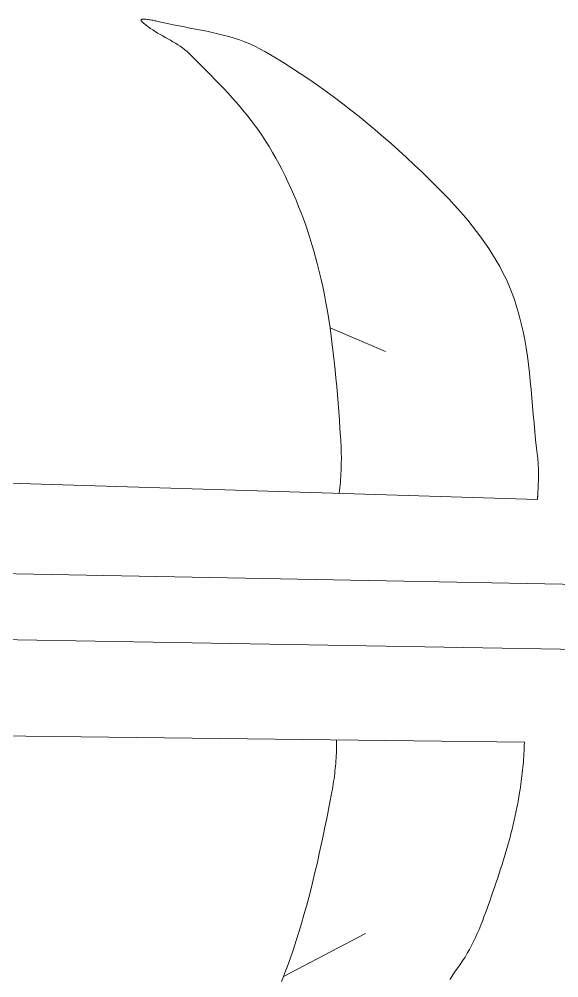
# Model space of a CAD drawing. Header units: inches. Extents: x -12 to 23, y -13.2 to 21.7.
# Drawn here: x -3.27 to -1.161, y 2.296 to 6.038 of the extents above; entities that cross this region are included whole.
import ezdxf

# ---------------------------------------------------------------- set-up
doc = ezdxf.new("R2010")
doc.units = ezdxf.units.IN
doc.header["$MEASUREMENT"] = 0
doc.layers.get('0').update_dxf_attribs({"lineweight": 0})

msp = doc.modelspace()

# ---------------------------------------------------------------- linework, layer by layer
at = {"color": 30, "linetype": 'Continuous', "lineweight": 0, "true_color": 0xff7e00}
for p, q in [((-2.0553, 4.8328), (-1.8382, 4.7399)), ((-2.2364, 2.3011), (-1.917, 2.4688))]:
    msp.add_line(p, q, dxfattribs=at)
at = {"color": 7, "linetype": 'Continuous', "lineweight": 0}
for p, q in [((-3.4624, 4.2313), (-1.2449, 4.1633)), ((-3.9179, 3.8838), (1.9308, 3.7761)), ((-3.9969, 3.6272), (1.3112, 3.5359)), ((-1.2959, 3.2152), (-3.4757, 3.2417))]:
    msp.add_line(p, q, dxfattribs=at)
at = {"color": 7, "linetype": 'Continuous', "lineweight": 0, "flags": 128}
for points in [[(-2.0194, 4.187), (-2.0181, 4.198), (-2.0169, 4.209), (-2.0159, 4.22), (-2.0149, 4.231), (-2.0141, 4.242), (-2.0134, 4.253), (-2.0127, 4.2641), (-2.0122, 4.2751), (-2.0118, 4.2862), (-2.0115, 4.2972), (-2.0112, 4.3082), (-2.0111, 4.3193), (-2.0111, 4.3303), (-2.0112, 4.3414), (-2.0114, 4.3524), (-2.0117, 4.3634), (-2.0121, 4.3745), (-2.0127, 4.3855), (-2.0133, 4.3965), (-2.014, 4.4074), (-2.0164, 4.4402), (-2.0188, 4.473), (-2.0212, 4.5057), (-2.0238, 4.5385), (-2.0265, 4.5713), (-2.0293, 4.6041), (-2.0323, 4.6369), (-2.0354, 4.6696), (-2.0389, 4.7024), (-2.0425, 4.7351), (-2.0465, 4.7677), (-2.0507, 4.8003), (-2.0553, 4.8328), (-2.0602, 4.8653), (-2.0655, 4.8977), (-2.0712, 4.93), (-2.0773, 4.9622), (-2.0839, 4.9944), (-2.091, 5.0264), (-2.0986, 5.0583), (-2.1049, 5.0835), (-2.1117, 5.1087), (-2.1187, 5.1338), (-2.1261, 5.1588), (-2.1339, 5.1837), (-2.142, 5.2085), (-2.1504, 5.2332), (-2.1592, 5.2578), (-2.1684, 5.2823), (-2.1779, 5.3066), (-2.1877, 5.3308), (-2.198, 5.3548), (-2.2086, 5.3787), (-2.2195, 5.4024), (-2.2308, 5.4259), (-2.2425, 5.4492), (-2.2546, 5.4722), (-2.267, 5.4951), (-2.2798, 5.5178), (-2.293, 5.5402), (-2.3056, 5.5605), (-2.3186, 5.5806), (-2.3322, 5.6004), (-2.3461, 5.6198), (-2.3605, 5.639), (-2.3753, 5.6579), (-2.3903, 5.6766), (-2.4058, 5.695), (-2.4215, 5.7133), (-2.4374, 5.7313), (-2.4537, 5.7491), (-2.4701, 5.7668), (-2.4867, 5.7843), (-2.5035, 5.8016), (-2.5203, 5.8188), (-2.5373, 5.836), (-2.5544, 5.853), (-2.5715, 5.8699), (-2.5886, 5.8868), (-2.6057, 5.9036), (-2.614, 5.9113), (-2.6225, 5.9185), (-2.6314, 5.9254), (-2.6405, 5.9319), (-2.6499, 5.9382), (-2.6595, 5.9442), (-2.6692, 5.95), (-2.679, 5.9557), (-2.6889, 5.9613), (-2.6989, 5.9669), (-2.7088, 5.9724), (-2.7187, 5.978), (-2.7286, 5.9837), (-2.7383, 5.9896), (-2.7478, 5.9956), (-2.7571, 6.0019), (-2.7662, 6.0085), (-2.775, 6.0154), (-2.7836, 6.0227), (-2.7917, 6.0304), (-2.7933, 6.0324), (-2.794, 6.0339), (-2.7937, 6.0352), (-2.7927, 6.0362), (-2.791, 6.037), (-2.7887, 6.0375), (-2.7858, 6.0377), (-2.7824, 6.0378), (-2.7786, 6.0377), (-2.7745, 6.0374), (-2.7702, 6.037), (-2.7657, 6.0365), (-2.761, 6.0358), (-2.7564, 6.0351), (-2.7518, 6.0344), (-2.7474, 6.0336), (-2.7432, 6.0328), (-2.7392, 6.0319), (-2.7357, 6.0312), (-2.7325, 6.0304), (-2.7111, 6.0254), (-2.6896, 6.0206), (-2.6679, 6.0161), (-2.6462, 6.0118), (-2.6244, 6.0075), (-2.6025, 6.0033), (-2.5807, 5.9991), (-2.5588, 5.9948), (-2.5371, 5.9904), (-2.5154, 5.9857), (-2.4938, 5.9807), (-2.4724, 5.9754), (-2.4512, 5.9696), (-2.4301, 5.9634), (-2.4093, 5.9566), (-2.3888, 5.9492), (-2.3686, 5.9411), (-2.3486, 5.9323), (-2.3291, 5.9226), (-2.3099, 5.9121), (-2.2749, 5.8914), (-2.2401, 5.8702), (-2.2057, 5.8485), (-2.1716, 5.8262), (-2.1379, 5.8034), (-2.1044, 5.7802), (-2.0712, 5.7565), (-2.0383, 5.7323), (-2.0058, 5.7077), (-1.9735, 5.6827), (-1.9416, 5.6573), (-1.9099, 5.6315), (-1.8786, 5.6053), (-1.8475, 5.5788), (-1.8168, 5.552), (-1.7863, 5.5248), (-1.7562, 5.4973), (-1.7263, 5.4696), (-1.6967, 5.4416), (-1.6674, 5.4134), (-1.648, 5.3942), (-1.6286, 5.3748), (-1.6095, 5.3552), (-1.5905, 5.3353), (-1.5717, 5.315), (-1.5532, 5.2945), (-1.535, 5.2737), (-1.5172, 5.2526), (-1.4998, 5.2312), (-1.4828, 5.2095), (-1.4664, 5.1875), (-1.4504, 5.1651), (-1.435, 5.1424), (-1.4202, 5.1194), (-1.406, 5.096), (-1.3925, 5.0723), (-1.3798, 5.0482), (-1.3678, 5.0238), (-1.3566, 4.999), (-1.3462, 4.9738), (-1.335, 4.9433), (-1.325, 4.9125), (-1.316, 4.8815), (-1.3081, 4.8501), (-1.301, 4.8185), (-1.2948, 4.7866), (-1.2893, 4.7546), (-1.2844, 4.7223), (-1.2802, 4.69), (-1.2763, 4.6575), (-1.2729, 4.6249), (-1.2698, 4.5922), (-1.2669, 4.5595), (-1.264, 4.5268), (-1.2613, 4.4941), (-1.2584, 4.4614), (-1.2555, 4.4287), (-1.2523, 4.3962), (-1.2487, 4.3637), (-1.2448, 4.3314), (-1.2439, 4.3239), (-1.2431, 4.3164), (-1.2425, 4.3088), (-1.242, 4.3013), (-1.2416, 4.2938), (-1.2413, 4.2862), (-1.2411, 4.2787), (-1.2409, 4.2711), (-1.2409, 4.2635), (-1.2409, 4.256), (-1.241, 4.2484), (-1.2412, 4.2408), (-1.2414, 4.2332), (-1.2417, 4.2257), (-1.242, 4.2181), (-1.2423, 4.2105), (-1.2426, 4.2029), (-1.243, 4.1954), (-1.2434, 4.1878), (-1.2437, 4.1803), (-1.2438, 4.1784), (-1.2439, 4.1765), (-1.2441, 4.1746), (-1.2442, 4.1726), (-1.2443, 4.1707), (-1.2444, 4.1688), (-1.2446, 4.1669), (-1.2447, 4.165), (-1.2449, 4.1633)], [(-2.0297, 3.2242), (-2.0297, 3.214), (-2.0298, 3.2038), (-2.0299, 3.1936), (-2.0302, 3.1834), (-2.0306, 3.1732), (-2.031, 3.163), (-2.0316, 3.1528), (-2.0322, 3.1427), (-2.033, 3.1325), (-2.0339, 3.1224), (-2.0348, 3.1122), (-2.0359, 3.1021), (-2.037, 3.092), (-2.0383, 3.0819), (-2.0396, 3.0718), (-2.0411, 3.0617), (-2.0426, 3.0517), (-2.0443, 3.0417), (-2.046, 3.0317), (-2.0478, 3.0217), (-2.0544, 2.9872), (-2.0611, 2.9527), (-2.068, 2.9182), (-2.075, 2.8837), (-2.0822, 2.8493), (-2.0895, 2.8149), (-2.0971, 2.7805), (-2.1048, 2.7462), (-2.1128, 2.712), (-2.1211, 2.6778), (-2.1296, 2.6437), (-2.1384, 2.6096), (-2.1475, 2.5757), (-2.157, 2.5418), (-2.1667, 2.5081), (-2.1768, 2.4745), (-2.1873, 2.441), (-2.1982, 2.4076), (-2.2094, 2.3743), (-2.2211, 2.3412), (-2.2286, 2.3211), (-2.2364, 2.3011), (-2.2446, 2.2812)], [(-1.5879, 2.2893), (-1.5674, 2.3184), (-1.547, 2.3475), (-1.5373, 2.3619), (-1.528, 2.3765), (-1.5192, 2.3913), (-1.5107, 2.4064), (-1.5026, 2.4216), (-1.4948, 2.4371), (-1.4874, 2.4528), (-1.4802, 2.4686), (-1.4733, 2.4845), (-1.4666, 2.5006), (-1.4601, 2.5168), (-1.4539, 2.5331), (-1.4478, 2.5494), (-1.4418, 2.5658), (-1.4359, 2.5823), (-1.4302, 2.5988), (-1.4245, 2.6152), (-1.4188, 2.6317), (-1.4132, 2.6481), (-1.4075, 2.6645), (-1.4016, 2.6819), (-1.3957, 2.6993), (-1.39, 2.7168), (-1.3844, 2.7343), (-1.3789, 2.7518), (-1.3735, 2.7694), (-1.3683, 2.787), (-1.3632, 2.8047), (-1.3582, 2.8224), (-1.3534, 2.8401), (-1.3487, 2.8579), (-1.3442, 2.8757), (-1.3399, 2.8936), (-1.3357, 2.9115), (-1.3317, 2.9294), (-1.3279, 2.9474), (-1.3243, 2.9654), (-1.3208, 2.9834), (-1.3176, 3.0015), (-1.3145, 3.0196), (-1.3128, 3.0303), (-1.3112, 3.041), (-1.3097, 3.0518), (-1.3082, 3.0626), (-1.3068, 3.0734), (-1.3055, 3.0842), (-1.3043, 3.095), (-1.3031, 3.1059), (-1.302, 3.1167), (-1.301, 3.1275), (-1.3001, 3.1384), (-1.2993, 3.1493), (-1.2985, 3.1601), (-1.2979, 3.171), (-1.2973, 3.1819), (-1.2968, 3.1928), (-1.2963, 3.2037), (-1.296, 3.2146), (-1.2959, 3.2152)]]:
    msp.add_lwpolyline(points, dxfattribs=at)

doc.saveas('drawing.dxf')
